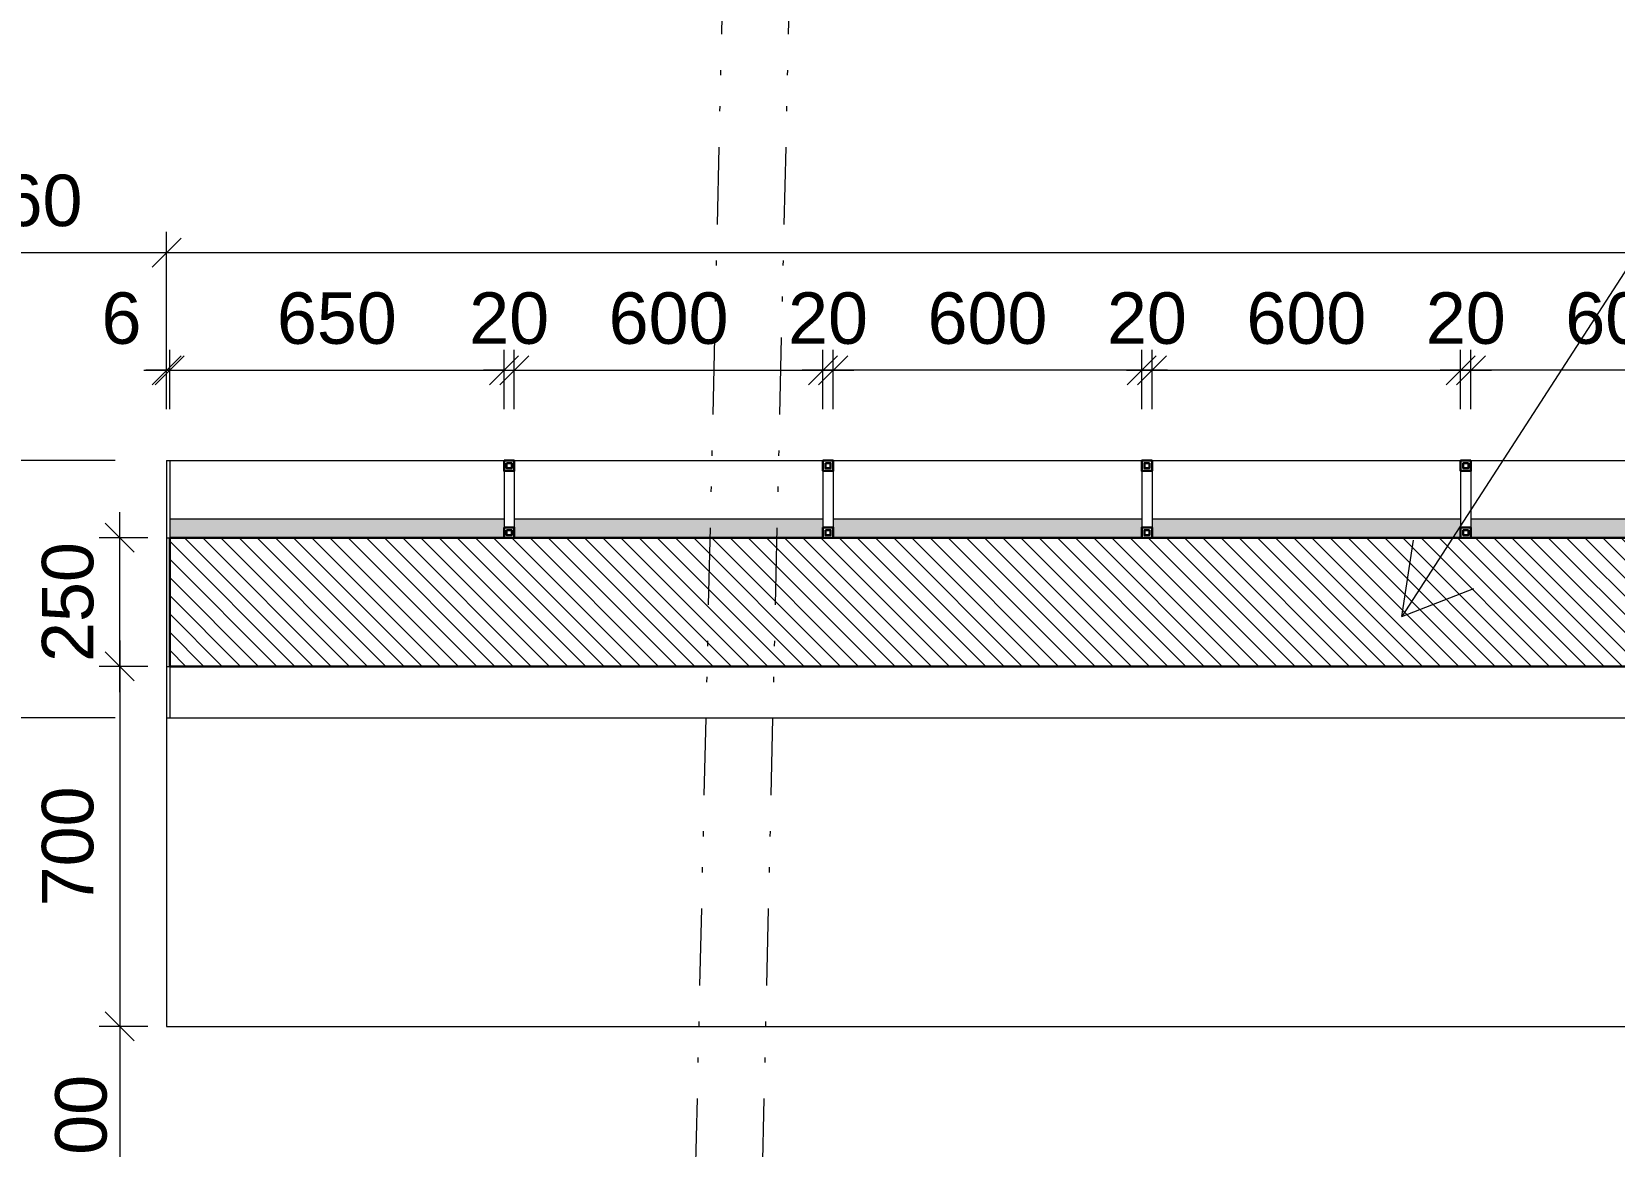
# Model space of a CAD drawing. Header units: millimetres. Extents: x -934 to 41066, y -946 to 28754.
# Drawn here: x 21480 to 24557, y 7981 to 10148 of the extents above; entities that cross this region are included whole.
import ezdxf

# ---------------------------------------------------------------- set-up
doc = ezdxf.new("R2010")
doc.units = ezdxf.units.MM
doc.linetypes.add('dvojčerchovaná 3', pattern=[370, 150, -70, 10, -60, 10, -70])
for name, color, linetype, lineweight in [('A_strechy.kce_Pero_č.__1', 7, 'Continuous', 5), ('C_popisky_Pero_č.__2', 7, 'Continuous', 13), ('Kce', 7, 'Continuous', 13), ('koty niky', 1, 'Continuous', 13), ('pohled', 135, 'Continuous', 18), ('police', 252, 'Continuous', 5)]:
    doc.layers.add(name, color=color, linetype=linetype, lineweight=lineweight)
doc.styles.get("Standard").update_dxf_attribs({"font": 'Arial.ttf'})
doc.dimstyles.new('1-50', dxfattribs={"dimtxt": 100, "dimasz": 150, "dimexe": 50, "dimexo": 500, "dimgap": 50, "dimtad": 1, "dimdec": 0, "dimtxsty": 'Standard', "dimblk": 'ARCHTICK', "dimblk1": 'ARCHTICK', "dimblk2": 'ARCHTICK', "dimcen": 2.5, "dimdle": 50, "dimclrd": 256, "dimclre": 256, "dimadec": 0, "dimazin": 0, "dimtfac": 1, "dimtdec": 0, "dimtmove": 1, "dimatfit": 3, "dimldrblk": 'ARCHTICK', "dimfxl": 1, "dimlwd": -1, "dimlwe": -1, "dimarcsym": 0})

# ---------------------------------------------------------------- blocks, each defined once
blk = doc.blocks.new('_ARCHTICK')
at = {"ltscale": 20}
for p, q in [((-0.707, -0.707), (0.707, 0.707)), ((0, 0), (0, 0))]:
    blk.add_line(p, q, dxfattribs=at)
blk = doc.blocks.new('*D371')
at = {"layer": 'Defpoints', "color": 0, "ltscale": 0.5, "transparency": 16777216}
for p in [(21742.1, 9718.5), (21182.2, 9314.1), (21742.1, 9314.1)]:
    blk.add_point(p, dxfattribs=at)
at = {"layer": 'koty niky', "ltscale": 0.5, "transparency": 16777216}
for p, q in [((21182.2, 9414.1), (21182.2, 9758.5)), ((21742.1, 9414.1), (21742.1, 9758.5)), ((21132.2, 9718.5), (21792.1, 9718.5))]:
    blk.add_line(p, q, dxfattribs=at)
at = {"layer": 'koty niky', "ltscale": 0.5, "transparency": 16777216, "xscale": 40, "yscale": 40, "zscale": 40, "rotation": 180}
blk.add_blockref('_ARCHTICK', (21182.2, 9718.5), dxfattribs=at)
at = {"layer": 'koty niky', "ltscale": 0.5, "transparency": 16777216, "xscale": 40, "yscale": 40, "zscale": 40}
blk.add_blockref('_ARCHTICK', (21742.1, 9718.5), dxfattribs=at)
at = {"layer": 'koty niky', "color": 0, "ltscale": 0.5, "transparency": 16777216, "insert": (21462.1, 9819.2), "char_height": 100, "attachment_point": 5}
blk.add_mtext('560', dxfattribs=at)
blk = doc.blocks.new('*D311')
at = {"layer": 'Defpoints', "color": 0, "ltscale": 0.5, "transparency": 16777216}
for p in [(21651.1, 9164.1), (21805.5, 9164.1), (21805.5, 8914.1)]:
    blk.add_point(p, dxfattribs=at)
at = {"layer": 'koty niky', "ltscale": 0.5, "transparency": 16777216}
for p, q in [((21651.1, 8864.1), (21651.1, 9214.1)), ((21705.5, 9164.1), (21611.1, 9164.1)), ((21705.5, 8914.1), (21611.1, 8914.1))]:
    blk.add_line(p, q, dxfattribs=at)
at = {"layer": 'koty niky', "ltscale": 0.5, "transparency": 16777216, "xscale": 40, "yscale": 40, "zscale": 40}
for p, rotation in [((21651.1, 9164.1), 90), ((21651.1, 8914.1), 270)]:
    blk.add_blockref('_ARCHTICK', p, dxfattribs=dict(at, rotation=rotation))
at = {"layer": 'koty niky', "color": 0, "ltscale": 0.5, "transparency": 16777216, "insert": (21550.4, 9039.1), "char_height": 100, "attachment_point": 5, "rotation": 90}
blk.add_mtext('250', dxfattribs=at)
blk = doc.blocks.new('*D372')
at = {"layer": 'Defpoints', "color": 0, "ltscale": 0.5, "transparency": 16777216}
for p in [(29223.7, 9718.5), (21742.1, 9314.1), (29223.7, 9314.1)]:
    blk.add_point(p, dxfattribs=at)
at = {"layer": 'koty niky', "ltscale": 0.5, "transparency": 16777216}
for p, q in [((21742.1, 9414.1), (21742.1, 9758.5)), ((29223.7, 9414.1), (29223.7, 9758.5)), ((21692.1, 9718.5), (29273.7, 9718.5))]:
    blk.add_line(p, q, dxfattribs=at)
at = {"layer": 'koty niky', "ltscale": 0.5, "transparency": 16777216, "xscale": 40, "yscale": 40, "zscale": 40, "rotation": 180}
blk.add_blockref('_ARCHTICK', (21742.1, 9718.5), dxfattribs=at)
at = {"layer": 'koty niky', "ltscale": 0.5, "transparency": 16777216, "xscale": 40, "yscale": 40, "zscale": 40}
blk.add_blockref('_ARCHTICK', (29223.7, 9718.5), dxfattribs=at)
at = {"layer": 'koty niky', "color": 0, "ltscale": 0.5, "transparency": 16777216, "insert": (25482.9, 9819.2), "char_height": 100, "attachment_point": 5}
blk.add_mtext('7482', dxfattribs=at)
blk = doc.blocks.new('*D361')
at = {"layer": 'Defpoints', "color": 0, "ltscale": 0.5, "transparency": 16777216}
for p in [(22398.2, 9489.7), (21748.2, 9314.1), (22398.2, 9314.1)]:
    blk.add_point(p, dxfattribs=at)
at = {"layer": 'pohled', "ltscale": 0.5, "transparency": 16777216}
for p, q in [((21748.2, 9414.1), (21748.2, 9529.7)), ((22398.2, 9414.1), (22398.2, 9529.7)), ((21698.2, 9489.7), (22448.2, 9489.7))]:
    blk.add_line(p, q, dxfattribs=at)
at = {"layer": 'pohled', "ltscale": 0.5, "transparency": 16777216, "xscale": 40, "yscale": 40, "zscale": 40, "rotation": 180}
blk.add_blockref('_ARCHTICK', (21748.2, 9489.7), dxfattribs=at)
at = {"layer": 'pohled', "ltscale": 0.5, "transparency": 16777216, "xscale": 40, "yscale": 40, "zscale": 40}
blk.add_blockref('_ARCHTICK', (22398.2, 9489.7), dxfattribs=at)
at = {"layer": 'pohled', "color": 0, "ltscale": 0.5, "transparency": 16777216, "insert": (22073.2, 9590.4), "char_height": 100, "attachment_point": 5}
blk.add_mtext('650', dxfattribs=at)
blk = doc.blocks.new('*D362')
at = {"layer": 'Defpoints', "color": 0, "ltscale": 0.5, "transparency": 16777216}
for p in [(22418.2, 9489.7), (22398.2, 9314.1), (22418.2, 9314.1)]:
    blk.add_point(p, dxfattribs=at)
at = {"layer": 'pohled', "ltscale": 0.5, "transparency": 16777216}
for p, q in [((22398.2, 9414.1), (22398.2, 9529.7)), ((22418.2, 9414.1), (22418.2, 9529.7)), ((22398.2, 9489.7), (22358.2, 9489.7)), ((22398.2, 9489.7), (22418.2, 9489.7)), ((22418.2, 9489.7), (22458.2, 9489.7))]:
    blk.add_line(p, q, dxfattribs=at)
at = {"layer": 'pohled', "ltscale": 0.5, "transparency": 16777216, "xscale": 40, "yscale": 40, "zscale": 40}
blk.add_blockref('_ARCHTICK', (22398.2, 9489.7), dxfattribs=at)
at = {"layer": 'pohled', "ltscale": 0.5, "transparency": 16777216, "xscale": 40, "yscale": 40, "zscale": 40, "rotation": 180}
blk.add_blockref('_ARCHTICK', (22418.2, 9489.7), dxfattribs=at)
at = {"layer": 'pohled', "color": 0, "ltscale": 0.5, "transparency": 16777216, "insert": (22408.2, 9590.4), "char_height": 100, "attachment_point": 5}
blk.add_mtext('20', dxfattribs=at)
blk = doc.blocks.new('*D363')
at = {"layer": 'Defpoints', "color": 0, "ltscale": 0.5, "transparency": 16777216}
for p in [(23018.2, 9489.7), (22418.2, 9314.1), (23018.2, 9314.1)]:
    blk.add_point(p, dxfattribs=at)
at = {"layer": 'pohled', "ltscale": 0.5, "transparency": 16777216}
for p, q in [((22418.2, 9414.1), (22418.2, 9529.7)), ((23018.2, 9414.1), (23018.2, 9529.7)), ((22368.2, 9489.7), (23068.2, 9489.7))]:
    blk.add_line(p, q, dxfattribs=at)
at = {"layer": 'pohled', "ltscale": 0.5, "transparency": 16777216, "xscale": 40, "yscale": 40, "zscale": 40, "rotation": 180}
blk.add_blockref('_ARCHTICK', (22418.2, 9489.7), dxfattribs=at)
at = {"layer": 'pohled', "ltscale": 0.5, "transparency": 16777216, "xscale": 40, "yscale": 40, "zscale": 40}
blk.add_blockref('_ARCHTICK', (23018.2, 9489.7), dxfattribs=at)
at = {"layer": 'pohled', "color": 0, "ltscale": 0.5, "transparency": 16777216, "insert": (22718.2, 9590.4), "char_height": 100, "attachment_point": 5}
blk.add_mtext('600', dxfattribs=at)
blk = doc.blocks.new('*D364')
at = {"layer": 'Defpoints', "color": 0, "ltscale": 0.5, "transparency": 16777216}
for p in [(23038.2, 9489.7), (23018.2, 9314.1), (23038.2, 9314.1)]:
    blk.add_point(p, dxfattribs=at)
at = {"layer": 'pohled', "ltscale": 0.5, "transparency": 16777216}
for p, q in [((23018.2, 9414.1), (23018.2, 9529.7)), ((23038.2, 9414.1), (23038.2, 9529.7)), ((23018.2, 9489.7), (22978.2, 9489.7)), ((23018.2, 9489.7), (23038.2, 9489.7)), ((23038.2, 9489.7), (23078.2, 9489.7))]:
    blk.add_line(p, q, dxfattribs=at)
at = {"layer": 'pohled', "ltscale": 0.5, "transparency": 16777216, "xscale": 40, "yscale": 40, "zscale": 40}
blk.add_blockref('_ARCHTICK', (23018.2, 9489.7), dxfattribs=at)
at = {"layer": 'pohled', "ltscale": 0.5, "transparency": 16777216, "xscale": 40, "yscale": 40, "zscale": 40, "rotation": 180}
blk.add_blockref('_ARCHTICK', (23038.2, 9489.7), dxfattribs=at)
at = {"layer": 'pohled', "color": 0, "ltscale": 0.5, "transparency": 16777216, "insert": (23028.2, 9590.4), "char_height": 100, "attachment_point": 5}
blk.add_mtext('20', dxfattribs=at)
blk = doc.blocks.new('*D365')
at = {"layer": 'Defpoints', "color": 0, "ltscale": 0.5, "transparency": 16777216}
for p in [(21742.1, 9489.7), (21742.1, 9314.1), (21748.2, 9314.1)]:
    blk.add_point(p, dxfattribs=at)
at = {"layer": 'pohled', "ltscale": 0.5, "transparency": 16777216}
for p, q in [((21742.1, 9414.1), (21742.1, 9529.7)), ((21748.2, 9414.1), (21748.2, 9529.7)), ((21742.1, 9489.7), (21702.1, 9489.7)), ((21748.2, 9489.7), (21742.1, 9489.7)), ((21748.2, 9489.7), (21788.2, 9489.7))]:
    blk.add_line(p, q, dxfattribs=at)
at = {"layer": 'pohled', "ltscale": 0.5, "transparency": 16777216, "xscale": 40, "yscale": 40, "zscale": 40}
blk.add_blockref('_ARCHTICK', (21742.1, 9489.7), dxfattribs=at)
at = {"layer": 'pohled', "ltscale": 0.5, "transparency": 16777216, "xscale": 40, "yscale": 40, "zscale": 40, "rotation": 180}
blk.add_blockref('_ARCHTICK', (21748.2, 9489.7), dxfattribs=at)
at = {"layer": 'pohled', "color": 0, "ltscale": 0.5, "transparency": 16777216, "insert": (21654.5, 9590.4), "char_height": 100, "attachment_point": 5}
blk.add_mtext('6', dxfattribs=at)
blk = doc.blocks.new('*D294')
at = {"layer": 'Defpoints', "color": 0, "ltscale": 0.5, "transparency": 16777216}
for p in [(21417.3, 9314.1), (21742.2, 9314.1), (21742.2, 8814.1)]:
    blk.add_point(p, dxfattribs=at)
at = {"layer": 'pohled', "ltscale": 0.5, "transparency": 16777216}
for p, q in [((21417.3, 8764.1), (21417.3, 9364.1)), ((21642.2, 9314.1), (21377.3, 9314.1)), ((21642.2, 8814.1), (21377.3, 8814.1))]:
    blk.add_line(p, q, dxfattribs=at)
at = {"layer": 'pohled', "ltscale": 0.5, "transparency": 16777216, "xscale": 40, "yscale": 40, "zscale": 40}
for p, rotation in [((21417.3, 9314.1), 90), ((21417.3, 8814.1), 270)]:
    blk.add_blockref('_ARCHTICK', p, dxfattribs=dict(at, rotation=rotation))
at = {"layer": 'pohled', "color": 0, "ltscale": 0.5, "transparency": 16777216, "insert": (21316.6, 9064.1), "char_height": 100, "attachment_point": 5, "rotation": 90}
blk.add_mtext('500', dxfattribs=at)
blk = doc.blocks.new('*D295')
at = {"layer": 'Defpoints', "color": 0, "ltscale": 0.5, "transparency": 16777216}
for p in [(21805.5, 8914.1), (21651.1, 8214.1), (21805.5, 8214.1)]:
    blk.add_point(p, dxfattribs=at)
at = {"layer": 'koty niky', "ltscale": 0.5, "transparency": 16777216}
for p, q in [((21651.1, 8964.1), (21651.1, 8164.1)), ((21705.5, 8914.1), (21611.1, 8914.1)), ((21705.5, 8214.1), (21611.1, 8214.1))]:
    blk.add_line(p, q, dxfattribs=at)
at = {"layer": 'koty niky', "ltscale": 0.5, "transparency": 16777216, "xscale": 40, "yscale": 40, "zscale": 40}
for p, rotation in [((21651.1, 8914.1), 90), ((21651.1, 8214.1), 270)]:
    blk.add_blockref('_ARCHTICK', p, dxfattribs=dict(at, rotation=rotation))
at = {"layer": 'koty niky', "color": 0, "ltscale": 0.5, "transparency": 16777216, "insert": (21550.4, 8564.1), "char_height": 100, "attachment_point": 5, "rotation": 90}
blk.add_mtext('700', dxfattribs=at)
blk = doc.blocks.new('*D305')
at = {"layer": 'Defpoints', "color": 0, "ltscale": 0.5, "transparency": 16777216}
for p in [(21805.5, 8214.1), (21651.1, 7414.1), (21843.4, 7414.1)]:
    blk.add_point(p, dxfattribs=at)
at = {"layer": 'koty niky', "ltscale": 0.5, "transparency": 16777216}
for p, q in [((21651.1, 8264.1), (21651.1, 7364.1)), ((21705.5, 8214.1), (21611.1, 8214.1)), ((21743.4, 7414.1), (21611.1, 7414.1))]:
    blk.add_line(p, q, dxfattribs=at)
at = {"layer": 'koty niky', "ltscale": 0.5, "transparency": 16777216, "xscale": 40, "yscale": 40, "zscale": 40}
for p, rotation in [((21651.1, 8214.1), 90), ((21651.1, 7414.1), 270)]:
    blk.add_blockref('_ARCHTICK', p, dxfattribs=dict(at, rotation=rotation))
at = {"layer": 'koty niky', "color": 0, "ltscale": 0.5, "transparency": 16777216, "insert": (21576.3, 8003.4), "char_height": 100, "attachment_point": 5, "rotation": 90}
blk.add_mtext('800', dxfattribs=at)
blk = doc.blocks.new('*D247')
at = {"layer": 'Defpoints', "color": 0, "ltscale": 0.5, "transparency": 16777216}
for p in [(23638.2, 9489.7), (23638.2, 9314.1), (23658.2, 9314.1)]:
    blk.add_point(p, dxfattribs=at)
at = {"layer": 'pohled', "ltscale": 0.5, "transparency": 16777216}
for p, q in [((23638.2, 9414.1), (23638.2, 9529.7)), ((23658.2, 9414.1), (23658.2, 9529.7)), ((23638.2, 9489.7), (23598.2, 9489.7)), ((23658.2, 9489.7), (23638.2, 9489.7)), ((23658.2, 9489.7), (23698.2, 9489.7))]:
    blk.add_line(p, q, dxfattribs=at)
at = {"layer": 'pohled', "ltscale": 0.5, "transparency": 16777216, "xscale": 40, "yscale": 40, "zscale": 40}
blk.add_blockref('_ARCHTICK', (23638.2, 9489.7), dxfattribs=at)
at = {"layer": 'pohled', "ltscale": 0.5, "transparency": 16777216, "xscale": 40, "yscale": 40, "zscale": 40, "rotation": 180}
blk.add_blockref('_ARCHTICK', (23658.2, 9489.7), dxfattribs=at)
at = {"layer": 'pohled', "color": 0, "ltscale": 0.5, "transparency": 16777216, "insert": (23648.2, 9590.4), "char_height": 100, "attachment_point": 5}
blk.add_mtext('20', dxfattribs=at)
blk = doc.blocks.new('*D248')
at = {"layer": 'Defpoints', "color": 0, "ltscale": 0.5, "transparency": 16777216}
for p in [(23038.2, 9489.7), (23038.2, 9314.1), (23638.2, 9314.1)]:
    blk.add_point(p, dxfattribs=at)
at = {"layer": 'pohled', "ltscale": 0.5, "transparency": 16777216}
for p, q in [((23038.2, 9414.1), (23038.2, 9529.7)), ((23638.2, 9414.1), (23638.2, 9529.7)), ((23688.2, 9489.7), (22988.2, 9489.7))]:
    blk.add_line(p, q, dxfattribs=at)
at = {"layer": 'pohled', "ltscale": 0.5, "transparency": 16777216, "xscale": 40, "yscale": 40, "zscale": 40, "rotation": 180}
blk.add_blockref('_ARCHTICK', (23038.2, 9489.7), dxfattribs=at)
at = {"layer": 'pohled', "ltscale": 0.5, "transparency": 16777216, "xscale": 40, "yscale": 40, "zscale": 40}
blk.add_blockref('_ARCHTICK', (23638.2, 9489.7), dxfattribs=at)
at = {"layer": 'pohled', "color": 0, "ltscale": 0.5, "transparency": 16777216, "insert": (23338.2, 9590.4), "char_height": 100, "attachment_point": 5}
blk.add_mtext('600', dxfattribs=at)
blk = doc.blocks.new('*D250')
at = {"layer": 'Defpoints', "color": 0, "ltscale": 0.5, "transparency": 16777216}
for p in [(24278.2, 9489.7), (24278.2, 9314.1), (24878.2, 9314.1)]:
    blk.add_point(p, dxfattribs=at)
at = {"layer": 'pohled', "ltscale": 0.5, "transparency": 16777216}
for p, q in [((24278.2, 9414.1), (24278.2, 9529.7)), ((24878.2, 9414.1), (24878.2, 9529.7)), ((24928.2, 9489.7), (24228.2, 9489.7))]:
    blk.add_line(p, q, dxfattribs=at)
at = {"layer": 'pohled', "ltscale": 0.5, "transparency": 16777216, "xscale": 40, "yscale": 40, "zscale": 40, "rotation": 180}
blk.add_blockref('_ARCHTICK', (24278.2, 9489.7), dxfattribs=at)
at = {"layer": 'pohled', "ltscale": 0.5, "transparency": 16777216, "xscale": 40, "yscale": 40, "zscale": 40}
blk.add_blockref('_ARCHTICK', (24878.2, 9489.7), dxfattribs=at)
at = {"layer": 'pohled', "color": 0, "ltscale": 0.5, "transparency": 16777216, "insert": (24578.2, 9590.4), "char_height": 100, "attachment_point": 5}
blk.add_mtext('600', dxfattribs=at)
blk = doc.blocks.new('*D251')
at = {"layer": 'Defpoints', "color": 0, "ltscale": 0.5, "transparency": 16777216}
for p in [(24258.2, 9489.7), (24258.2, 9314.1), (24278.2, 9314.1)]:
    blk.add_point(p, dxfattribs=at)
at = {"layer": 'pohled', "ltscale": 0.5, "transparency": 16777216}
for p, q in [((24258.2, 9414.1), (24258.2, 9529.7)), ((24278.2, 9414.1), (24278.2, 9529.7)), ((24258.2, 9489.7), (24218.2, 9489.7)), ((24278.2, 9489.7), (24258.2, 9489.7)), ((24278.2, 9489.7), (24318.2, 9489.7))]:
    blk.add_line(p, q, dxfattribs=at)
at = {"layer": 'pohled', "ltscale": 0.5, "transparency": 16777216, "xscale": 40, "yscale": 40, "zscale": 40}
blk.add_blockref('_ARCHTICK', (24258.2, 9489.7), dxfattribs=at)
at = {"layer": 'pohled', "ltscale": 0.5, "transparency": 16777216, "xscale": 40, "yscale": 40, "zscale": 40, "rotation": 180}
blk.add_blockref('_ARCHTICK', (24278.2, 9489.7), dxfattribs=at)
at = {"layer": 'pohled', "color": 0, "ltscale": 0.5, "transparency": 16777216, "insert": (24268.2, 9590.4), "char_height": 100, "attachment_point": 5}
blk.add_mtext('20', dxfattribs=at)
blk = doc.blocks.new('*D252')
at = {"layer": 'Defpoints', "color": 0, "ltscale": 0.5, "transparency": 16777216}
for p in [(24258.2, 9489.7), (23658.2, 9314.1), (24258.2, 9314.1)]:
    blk.add_point(p, dxfattribs=at)
at = {"layer": 'pohled', "ltscale": 0.5, "transparency": 16777216}
for p, q in [((23658.2, 9414.1), (23658.2, 9529.7)), ((24258.2, 9414.1), (24258.2, 9529.7)), ((23608.2, 9489.7), (24308.2, 9489.7))]:
    blk.add_line(p, q, dxfattribs=at)
at = {"layer": 'pohled', "ltscale": 0.5, "transparency": 16777216, "xscale": 40, "yscale": 40, "zscale": 40, "rotation": 180}
blk.add_blockref('_ARCHTICK', (23658.2, 9489.7), dxfattribs=at)
at = {"layer": 'pohled', "ltscale": 0.5, "transparency": 16777216, "xscale": 40, "yscale": 40, "zscale": 40}
blk.add_blockref('_ARCHTICK', (24258.2, 9489.7), dxfattribs=at)
at = {"layer": 'pohled', "color": 0, "ltscale": 0.5, "transparency": 16777216, "insert": (23958.2, 9590.4), "char_height": 100, "attachment_point": 5}
blk.add_mtext('600', dxfattribs=at)

msp = doc.modelspace()

# ---------------------------------------------------------------- hatches: boundary and pattern name
at = {"layer": 'pohled'}
h = msp.add_hatch(dxfattribs=at)
h.set_pattern_fill('ANSI31', color=1, scale=200, angle=90)
h.set_pattern_definition([(135, (-1510.298, 78802.26), (-17.6776695, -17.6776695), [])])
h.paths.add_polyline_path([(29210.5, 9164.2), (21748.2, 9164.1), (21748.2, 8914.1), (29187.1, 8914.1)])
at = {"layer": 'police'}
h = msp.add_hatch(dxfattribs=at)
h.set_pattern_fill('HONEY', color=2, scale=290)
h.set_pattern_definition([(0, (58385.35, 169551.085), (54.375, 31.393421), [36.25, -72.5]), (120, (58385.35, 169551.085), (-54.375, 31.393421), [36.25, -72.5]), (60, (58385.35, 169551.085), (1e-14, 62.786842), [-72.5, 36.25])])
h.paths.add_polyline_path([(29213.6, 9201.1), (28618.2, 9201.1), (28618.2, 9184.1), (28618.2, 9164.2), (29210.3, 9164.2)])
h.paths.add_polyline_path([(28598.2, 9201.1), (27998.2, 9201.1), (27998.2, 9184.1), (27998.2, 9164.2), (28598.2, 9164.2), (28598.2, 9184.1)])
h.paths.add_polyline_path([(27978.2, 9201.1), (27378.2, 9201.1), (27378.2, 9184.1), (27378.2, 9164.1), (27978.2, 9164.2), (27978.2, 9184.1)])
h.paths.add_polyline_path([(26738.2, 9201.1), (26138.2, 9201.1), (26138.2, 9184.1), (26138.2, 9164.1), (26738.2, 9164.1), (26738.2, 9184.1)])
h.paths.add_polyline_path([(27130.9, 9201.1), (26758.2, 9201.1), (26758.2, 9184.1), (26758.2, 9164.1), (27129.9, 9164.1)])
h.paths.add_polyline_path([(27260.9, 9201.1), (27130.9, 9201.1), (27129.9, 9164.1), (27260, 9164.1)])
h.paths.add_polyline_path([(27260.9, 9201.1), (27260, 9164.1), (27358.2, 9164.1), (27358.2, 9184.1), (27358.2, 9201.1)])
h.paths.add_polyline_path([(26118.2, 9201.1), (25518.2, 9201.1), (25518.2, 9184.1), (25518.2, 9164.1), (26118.2, 9164.1), (26118.2, 9184.1)])
h.paths.add_polyline_path([(25028, 9201.1), (24898.2, 9201.1), (24898.2, 9184.1), (24898.2, 9164.1), (25027, 9164.1)])
h.paths.add_polyline_path([(25157.9, 9201.1), (25028, 9201.1), (25027, 9164.1), (25156.8, 9164.1)])
h.paths.add_polyline_path([(25498.2, 9184.1), (25498.2, 9201.1), (25157.9, 9201.1), (25156.8, 9164.1), (25498.2, 9164.1)])
h.paths.add_polyline_path([(24878.2, 9201.1), (24278.2, 9201.1), (24278.2, 9184.1), (24278.2, 9164.1), (24878.2, 9164.1), (24878.2, 9184.1)])
h.paths.add_polyline_path([(24258.2, 9201.1), (23658.2, 9201.1), (23658.2, 9184.1), (23658.2, 9164.1), (24243.1, 9164.1), (24258.2, 9187.3)])
h.paths.add_polyline_path([(24258.2, 9184.1), (24258.2, 9187.3), (24243.1, 9164.1), (24258.2, 9164.1)], flags=17)
h.paths.add_polyline_path([(23638.2, 9201.1), (23038.2, 9201.1), (23038.2, 9184.1), (23038.2, 9164.1), (23638.2, 9164.1), (23638.2, 9184.1)])
h.paths.add_polyline_path([(22398.2, 9201.1), (21748.2, 9201.1), (21748.2, 9164.1), (22398.2, 9164.1), (22398.2, 9184.1)])
h.paths.add_polyline_path([(22800, 9201.1), (22418.2, 9201.1), (22418.2, 9184.1), (22418.2, 9164.1), (22799.1, 9164.1)])
h.paths.add_polyline_path([(22930, 9201.1), (22800, 9201.1), (22799.1, 9164.1), (22929.2, 9164.1)])
h.paths.add_polyline_path([(23018.2, 9201.1), (22930, 9201.1), (22929.2, 9164.1), (23018.2, 9164.1), (23018.2, 9184.1)])
h.paths.add_polyline_path([(20545, 9201.7), (20544, 9164.7), (21176.2, 9164.9), (21176.2, 9201.6)])

# ---------------------------------------------------------------- linework, layer by layer
at = {"layer": 'A_strechy.kce_Pero_č.__1', "color": 7, "linetype": 'dvojčerchovaná 3', "lineweight": 5}
for p, q in [((22745.3, 6814.1), (22867.8, 12164.2)), ((22875.3, 6814.1), (22997.8, 12162.6))]:
    msp.add_line(p, q, dxfattribs=at)
at = {"layer": 'C_popisky_Pero_č.__2', "color": 1, "linetype": 'Continuous', "lineweight": 13}
for q in [(24166.8, 9159.2), (24283.8, 9065.4)]:
    msp.add_line((24144.1, 9010.9), q, dxfattribs=at)
at = {"layer": 'C_popisky_Pero_č.__2', "color": 1, "linetype": 'Continuous', "lineweight": 13, "flags": 128}
msp.add_lwpolyline([(27026.5, 10138), (24873.1, 10138), (24144.1, 9010.9)], dxfattribs=at)
at = {"layer": 'Kce'}
for points in [[(21742.1, 9314.1), (29223.7, 9314.1)], [(21742.2, 9314.1), (21742.2, 8214.1)], [(21748.2, 9314.1), (21748.2, 8814.1)], [(21742.2, 9164.1), (29210.5, 9164.2)], [(21742.2, 8914.1), (29187.1, 8914.1)], [(21742.2, 8814.1), (29179, 8814.1)], [(21742.2, 8214.1), (29125.4, 8214.1)]]:
    msp.add_lwpolyline(points, dxfattribs=at)
at = {"layer": 'Kce', "color": 2}
for points in [[(21748.2, 9201.1), (22398.2, 9201.1)], [(22418.2, 9201.1), (23018.2, 9201.1)], [(23038.2, 9201.1), (23638.2, 9201.1)], [(23658.2, 9201.1), (24258.2, 9201.1)], [(24278.2, 9201.1), (24878.2, 9201.1)]]:
    msp.add_lwpolyline(points, dxfattribs=at)
at = {"layer": 'pohled', "lineweight": 30}
for points in [[(22398.2, 9314.1), (22398.2, 9294.1), (22418.2, 9294.1), (22418.2, 9314.1), (22398.2, 9314.1)], [(23018.2, 9314.1), (23018.2, 9294.1), (23038.2, 9294.1), (23038.2, 9314.1), (23018.2, 9314.1)], [(23658.2, 9314.1), (23658.2, 9294.1), (23638.2, 9294.1), (23638.2, 9314.1), (23658.2, 9314.1)], [(24278.2, 9314.1), (24278.2, 9294.1), (24258.2, 9294.1), (24258.2, 9314.1), (24278.2, 9314.1)], [(22398.2, 9184.1), (22398.2, 9164.1), (22418.2, 9164.1), (22418.2, 9184.1), (22398.2, 9184.1)], [(23018.2, 9184.1), (23018.2, 9164.1), (23038.2, 9164.1), (23038.2, 9184.1), (23018.2, 9184.1)], [(23658.2, 9184.1), (23658.2, 9164.1), (23638.2, 9164.1), (23638.2, 9184.1), (23658.2, 9184.1)], [(24278.2, 9184.1), (24278.2, 9164.1), (24258.2, 9164.1), (24258.2, 9184.1), (24278.2, 9184.1)]]:
    msp.add_lwpolyline(points, dxfattribs=at)
at = {"layer": 'pohled', "ltscale": 0.5}
for points in [[(22398.2, 9294.1), (22398.2, 9184.1)], [(22418.2, 9294.1), (22418.2, 9184.1)], [(23018.2, 9294.1), (23018.2, 9184.1)], [(23038.2, 9294.1), (23038.2, 9184.1)], [(23638.2, 9294.1), (23638.2, 9184.1)], [(23658.2, 9294.1), (23658.2, 9184.1)], [(24258.2, 9294.1), (24258.2, 9184.1)], [(24278.2, 9294.1), (24278.2, 9184.1)]]:
    msp.add_lwpolyline(points, dxfattribs=at)
at = {"layer": 'pohled', "lineweight": 30}
for points in [[(22403.2, 9309.1), (22403.2, 9299.1), (22413.2, 9299.1), (22413.2, 9309.1)], [(23023.2, 9309.1), (23023.2, 9299.1), (23033.2, 9299.1), (23033.2, 9309.1)], [(23653.2, 9309.1), (23653.2, 9299.1), (23643.2, 9299.1), (23643.2, 9309.1)], [(24273.2, 9309.1), (24273.2, 9299.1), (24263.2, 9299.1), (24263.2, 9309.1)], [(22403.2, 9179.1), (22403.2, 9169.1), (22413.2, 9169.1), (22413.2, 9179.1)], [(23023.2, 9179.1), (23023.2, 9169.1), (23033.2, 9169.1), (23033.2, 9179.1)], [(23653.2, 9179.1), (23653.2, 9169.1), (23643.2, 9169.1), (23643.2, 9179.1)], [(24273.2, 9179.1), (24273.2, 9169.1), (24263.2, 9169.1), (24263.2, 9179.1)]]:
    msp.add_lwpolyline(points, close=True, dxfattribs=at)
at = {"layer": 'pohled', "color": 1, "lineweight": 30, "ltscale": 0.5}
msp.add_lwpolyline([(21748.2, 9164.1), (21748.2, 8914.1), (29188, 8914.1), (29210.5, 9164.2), (21748.2, 9164.1)], dxfattribs=at)

# ---------------------------------------------------------------- dimensions: what is measured, and where the dimension line sits
at = {"layer": 'koty niky', "ltscale": 0.5}
for base, p1, p2, picture, middle in [((21742.1, 9718.5), (21182.2, 9314.1), (21742.1, 9314.1), '*D371', (21462.1, 9819.2)), ((29223.7, 9718.5), (21742.1, 9314.1), (29223.7, 9314.1), '*D372', (25482.9, 9819.2))]:
    dim = msp.add_linear_dim(base=base, p1=p1, p2=p2, dimstyle='1-50', override={"dimtxt": 100, "dimasz": 40, "dimexe": 40, "dimexo": 100}, dxfattribs=at)
    dim.commit()
    dim.dimension.update_dxf_attribs({"geometry": picture, "text_midpoint": middle})
for base, p1, p2, picture, middle in [((21651.1, 9164.1), (21805.5, 8914.1), (21805.5, 9164.1), '*D311', (21651.1, 9039.1)), ((21651.1, 7414.1), (21805.5, 8214.1), (21843.4, 7414.1), '*D305', (21677, 8003.4))]:
    dim = msp.add_linear_dim(base=base, p1=p1, p2=p2, angle=90, dimstyle='1-50', override={"dimtxt": 100, "dimasz": 40, "dimexe": 40, "dimexo": 100}, dxfattribs=at)
    dim.commit()
    dim.dimension.update_dxf_attribs({"geometry": picture, "text_midpoint": middle, "dimtype": 160})
dim = msp.add_linear_dim(base=(21651.1, 8214.1), p1=(21805.5, 8914.1), p2=(21805.5, 8214.1), angle=90, dimstyle='1-50', override={"dimtxt": 100, "dimasz": 40, "dimexe": 40, "dimexo": 100}, dxfattribs=at)
dim.commit()
dim.dimension.update_dxf_attribs({"geometry": '*D295', "text_midpoint": (21550.4, 8564.1)})
at = {"layer": 'pohled', "ltscale": 0.5}
for base, p1, p2, picture, middle in [((21742.1, 9489.7), (21748.2, 9314.1), (21742.1, 9314.1), '*D365', (21654.5, 9489.7)), ((22418.2, 9489.7), (22398.2, 9314.1), (22418.2, 9314.1), '*D362', (22408.2, 9489.7)), ((23038.2, 9489.7), (23018.2, 9314.1), (23038.2, 9314.1), '*D364', (23028.2, 9489.7))]:
    dim = msp.add_linear_dim(base=base, p1=p1, p2=p2, dimstyle='1-50', override={"dimtxt": 100, "dimasz": 40, "dimexe": 40, "dimexo": 100}, dxfattribs=at)
    dim.commit()
    dim.dimension.update_dxf_attribs({"geometry": picture, "text_midpoint": middle, "dimtype": 160})
for base, p1, p2, picture, middle in [((22398.2, 9489.7), (21748.2, 9314.1), (22398.2, 9314.1), '*D361', (22073.2, 9590.4)), ((23018.2, 9489.7), (22418.2, 9314.1), (23018.2, 9314.1), '*D363', (22718.2, 9590.4)), ((24258.2, 9489.7), (23658.2, 9314.1), (24258.2, 9314.1), '*D252', (23958.2, 9590.4))]:
    dim = msp.add_linear_dim(base=base, p1=p1, p2=p2, dimstyle='1-50', override={"dimtxt": 100, "dimasz": 40, "dimexe": 40, "dimexo": 100}, dxfattribs=at)
    dim.commit()
    dim.dimension.update_dxf_attribs({"geometry": picture, "text_midpoint": middle})
for base, p1, p2, picture, middle in [((23038.2, 9489.7), (23638.2, 9314.1), (23038.2, 9314.1), '*D248', (23338.2, 9590.4)), ((24278.2, 9489.7), (24878.2, 9314.1), (24278.2, 9314.1), '*D250', (24578.2, 9590.4))]:
    dim = msp.add_linear_dim(base=base, p1=p1, p2=p2, angle=180, dimstyle='1-50', override={"dimtxt": 100, "dimasz": 40, "dimexe": 40, "dimexo": 100}, dxfattribs=at)
    dim.commit()
    dim.dimension.update_dxf_attribs({"geometry": picture, "text_midpoint": middle})
for base, p1, p2, angle, picture, middle in [((23638.2, 9489.7), (23658.2, 9314.1), (23638.2, 9314.1), 180, '*D247', (23648.2, 9489.7)), ((24258.2, 9489.7), (24278.2, 9314.1), (24258.2, 9314.1), 180, '*D251', (24268.2, 9489.7)), ((21417.3, 9314.1), (21742.2, 8814.1), (21742.2, 9314.1), 90, '*D294', (21417.3, 9064.1))]:
    dim = msp.add_linear_dim(base=base, p1=p1, p2=p2, angle=angle, dimstyle='1-50', override={"dimtxt": 100, "dimasz": 40, "dimexe": 40, "dimexo": 100}, dxfattribs=at)
    dim.commit()
    dim.dimension.update_dxf_attribs({"geometry": picture, "text_midpoint": middle, "dimtype": 160})

doc.saveas('drawing.dxf')
